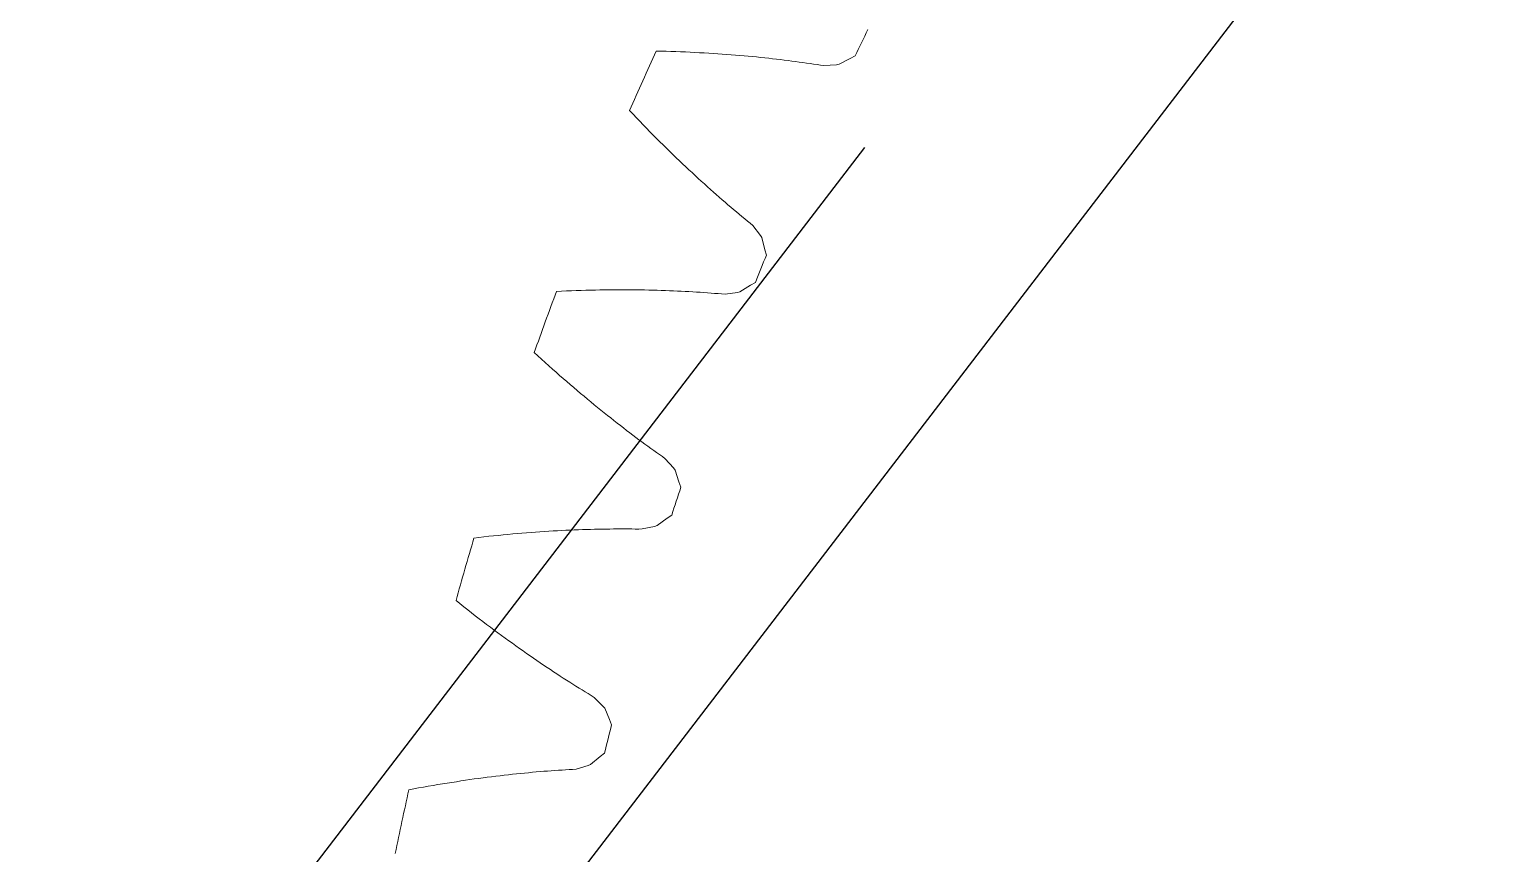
# Model space of a CAD drawing. Header units: millimetres. Extents: x 278858 to 279223, y 218711 to 219074.
# Drawn here: x 278933.68 to 278951.92, y 218984 to 218994.17 of the extents above; entities that cross this region are included whole.
import ezdxf

# ---------------------------------------------------------------- set-up
doc = ezdxf.new("R2010")
doc.units = ezdxf.units.MM
doc.header["$LTSCALE"] = 2
doc.layers.add('AM_4', color=3, linetype='Continuous', lineweight=25)
doc.layers.add('AM_9', color=251, linetype='Continuous', lineweight=15)

msp = doc.modelspace()

# ---------------------------------------------------------------- linework, layer by layer
at = {"layer": 'AM_4'}
for p, q in [((278953.383, 219000.599), (278937.555, 218979.957)), ((278943.986, 218992.712), (278928.158, 218972.07))]:
    msp.add_line(p, q, dxfattribs=at)
at = {"layer": 'AM_9'}
for p, q in [((278941.475, 218993.903), (278941.413, 218993.905)), ((278941.536, 218993.901), (278941.475, 218993.903)), ((278941.596, 218993.899), (278941.536, 218993.901)), ((278941.657, 218993.897), (278941.596, 218993.899)), ((278941.716, 218993.895), (278941.657, 218993.897)), ((278941.775, 218993.893), (278941.716, 218993.895)), ((278941.834, 218993.89), (278941.775, 218993.893)), ((278941.892, 218993.887), (278941.834, 218993.89)), ((278941.95, 218993.884), (278941.892, 218993.887)), ((278942.007, 218993.881), (278941.95, 218993.884)), ((278942.064, 218993.878), (278942.007, 218993.881)), ((278942.12, 218993.874), (278942.064, 218993.878)), ((278942.175, 218993.87), (278942.12, 218993.874)), ((278942.231, 218993.867), (278942.175, 218993.87)), ((278942.285, 218993.863), (278942.231, 218993.867)), ((278942.339, 218993.858), (278942.285, 218993.863)), ((278942.393, 218993.854), (278942.339, 218993.858)), ((278942.446, 218993.85), (278942.393, 218993.854)), ((278942.499, 218993.845), (278942.446, 218993.85)), ((278942.551, 218993.841), (278942.499, 218993.845)), ((278942.602, 218993.836), (278942.551, 218993.841)), ((278942.653, 218993.831), (278942.602, 218993.836)), ((278942.704, 218993.826), (278942.653, 218993.831)), ((278942.754, 218993.821), (278942.704, 218993.826)), ((278942.803, 218993.815), (278942.754, 218993.821)), ((278942.852, 218993.81), (278942.803, 218993.815)), ((278942.901, 218993.804), (278942.852, 218993.81)), ((278942.949, 218993.799), (278942.901, 218993.804)), ((278942.996, 218993.793), (278942.949, 218993.799)), ((278943.043, 218993.787), (278942.996, 218993.793)), ((278943.09, 218993.781), (278943.043, 218993.787)), ((278943.136, 218993.775), (278943.09, 218993.781)), ((278943.181, 218993.769), (278943.136, 218993.775)), ((278943.226, 218993.763), (278943.181, 218993.769)), ((278943.271, 218993.756), (278943.226, 218993.763)), ((278943.808, 218993.813), (278943.672, 218993.741)), ((278943.87, 218993.844), (278943.808, 218993.813)), ((278943.314, 218993.75), (278943.271, 218993.756)), ((278943.358, 218993.743), (278943.314, 218993.75)), ((278943.401, 218993.737), (278943.358, 218993.743)), ((278943.443, 218993.73), (278943.401, 218993.737)), ((278943.486, 218993.726), (278943.443, 218993.73)), ((278943.639, 218993.736), (278943.486, 218993.726)), ((278943.672, 218993.741), (278943.639, 218993.736)), ((278941.086, 218993.171), (278941.129, 218993.126)), ((278941.129, 218993.126), (278941.171, 218993.081)), ((278941.171, 218993.081), (278941.213, 218993.038)), ((278941.213, 218993.038), (278941.255, 218992.994)), ((278941.255, 218992.994), (278941.296, 218992.952)), ((278941.296, 218992.952), (278941.338, 218992.909)), ((278941.338, 218992.909), (278941.379, 218992.867)), ((278941.379, 218992.867), (278941.42, 218992.826)), ((278941.42, 218992.826), (278941.461, 218992.785)), ((278941.461, 218992.785), (278941.501, 218992.745)), ((278941.501, 218992.745), (278941.542, 218992.705)), ((278941.542, 218992.705), (278941.582, 218992.666)), ((278941.582, 218992.666), (278941.622, 218992.627)), ((278941.622, 218992.627), (278941.662, 218992.588)), ((278941.662, 218992.588), (278941.701, 218992.55)), ((278941.701, 218992.55), (278941.74, 218992.513)), ((278941.74, 218992.513), (278941.779, 218992.476)), ((278941.779, 218992.476), (278941.818, 218992.44)), ((278941.818, 218992.44), (278941.857, 218992.404)), ((278941.857, 218992.404), (278941.895, 218992.368)), ((278941.895, 218992.368), (278941.933, 218992.333)), ((278941.933, 218992.333), (278941.971, 218992.298)), ((278941.971, 218992.298), (278942.009, 218992.264)), ((278942.009, 218992.264), (278942.046, 218992.23)), ((278942.046, 218992.23), (278942.083, 218992.197)), ((278942.083, 218992.197), (278942.12, 218992.164)), ((278942.12, 218992.164), (278942.156, 218992.132)), ((278942.156, 218992.132), (278942.193, 218992.1)), ((278942.193, 218992.1), (278942.229, 218992.069)), ((278942.229, 218992.069), (278942.264, 218992.038)), ((278942.264, 218992.038), (278942.3, 218992.007)), ((278942.3, 218992.007), (278942.335, 218991.977)), ((278942.335, 218991.977), (278942.37, 218991.947)), ((278942.37, 218991.947), (278942.405, 218991.918)), ((278942.405, 218991.918), (278942.439, 218991.889)), ((278942.439, 218991.889), (278942.473, 218991.861)), ((278942.473, 218991.861), (278942.507, 218991.833)), ((278942.507, 218991.833), (278942.541, 218991.806)), ((278942.541, 218991.806), (278942.574, 218991.778)), ((278942.574, 218991.778), (278942.606, 218991.749)), ((278942.606, 218991.749), (278942.701, 218991.629)), ((278942.701, 218991.629), (278942.719, 218991.601)), ((278942.719, 218991.601), (278942.756, 218991.452)), ((278942.756, 218991.452), (278942.775, 218991.385)), ((278942.639, 218991.049), (278942.58, 218991.014)), ((278940.246, 218990.941), (278940.184, 218990.938)), ((278940.307, 218990.944), (278940.246, 218990.941)), ((278940.368, 218990.946), (278940.307, 218990.944)), ((278940.428, 218990.948), (278940.368, 218990.946)), ((278940.488, 218990.95), (278940.428, 218990.948)), ((278940.547, 218990.952), (278940.488, 218990.95)), ((278940.605, 218990.953), (278940.547, 218990.952)), ((278940.664, 218990.954), (278940.605, 218990.953)), ((278940.721, 218990.955), (278940.664, 218990.954)), ((278940.779, 218990.956), (278940.721, 218990.955)), ((278940.835, 218990.957), (278940.779, 218990.956)), ((278940.892, 218990.957), (278940.835, 218990.957)), ((278940.947, 218990.957), (278940.892, 218990.957)), ((278941.003, 218990.957), (278940.947, 218990.957)), ((278941.057, 218990.957), (278941.003, 218990.957)), ((278941.112, 218990.957), (278941.057, 218990.957)), ((278941.165, 218990.956), (278941.112, 218990.957)), ((278941.219, 218990.956), (278941.165, 218990.956)), ((278941.271, 218990.955), (278941.219, 218990.956)), ((278941.324, 218990.954), (278941.271, 218990.955)), ((278941.375, 218990.953), (278941.324, 218990.954)), ((278941.427, 218990.951), (278941.375, 218990.953)), ((278941.477, 218990.95), (278941.427, 218990.951)), ((278941.528, 218990.948), (278941.477, 218990.95)), ((278941.577, 218990.946), (278941.528, 218990.948)), ((278941.627, 218990.944), (278941.577, 218990.946)), ((278941.676, 218990.942), (278941.627, 218990.944)), ((278941.724, 218990.94), (278941.676, 218990.942)), ((278941.772, 218990.937), (278941.724, 218990.94)), ((278941.819, 218990.935), (278941.772, 218990.937)), ((278941.866, 218990.932), (278941.819, 218990.935)), ((278941.912, 218990.929), (278941.866, 218990.932)), ((278941.958, 218990.926), (278941.912, 218990.929)), ((278942.003, 218990.923), (278941.958, 218990.926)), ((278942.048, 218990.92), (278942.003, 218990.923)), ((278942.092, 218990.917), (278942.048, 218990.92)), ((278942.136, 218990.913), (278942.092, 218990.917)), ((278942.179, 218990.91), (278942.136, 218990.913)), ((278942.222, 218990.906), (278942.179, 218990.91)), ((278942.265, 218990.905), (278942.222, 218990.906)), ((278942.417, 218990.925), (278942.265, 218990.905)), ((278942.449, 218990.933), (278942.417, 218990.925)), ((278942.58, 218991.014), (278942.449, 218990.933)), ((278939.909, 218990.183), (278939.955, 218990.141)), ((278939.955, 218990.141), (278940, 218990.1)), ((278940, 218990.1), (278940.045, 218990.059)), ((278940.045, 218990.059), (278940.09, 218990.019)), ((278940.09, 218990.019), (278940.134, 218989.979)), ((278940.134, 218989.979), (278940.179, 218989.94)), ((278940.179, 218989.94), (278940.223, 218989.901)), ((278940.223, 218989.901), (278940.266, 218989.863)), ((278940.266, 218989.863), (278940.31, 218989.825)), ((278940.31, 218989.825), (278940.353, 218989.788)), ((278940.353, 218989.788), (278940.396, 218989.751)), ((278940.396, 218989.751), (278940.439, 218989.714)), ((278940.439, 218989.714), (278940.482, 218989.678)), ((278940.482, 218989.678), (278940.524, 218989.643)), ((278940.524, 218989.643), (278940.566, 218989.608)), ((278940.566, 218989.608), (278940.608, 218989.573)), ((278940.608, 218989.573), (278940.649, 218989.539)), ((278940.649, 218989.539), (278940.691, 218989.505)), ((278940.691, 218989.505), (278940.732, 218989.472)), ((278940.732, 218989.472), (278940.772, 218989.439)), ((278940.772, 218989.439), (278940.813, 218989.407)), ((278940.813, 218989.407), (278940.853, 218989.375)), ((278940.853, 218989.375), (278940.893, 218989.343)), ((278940.893, 218989.343), (278940.932, 218989.312)), ((278940.932, 218989.312), (278940.972, 218989.282)), ((278940.972, 218989.282), (278941.011, 218989.252)), ((278941.011, 218989.252), (278941.049, 218989.222)), ((278941.049, 218989.222), (278941.088, 218989.193)), ((278941.088, 218989.193), (278941.126, 218989.164)), ((278941.126, 218989.164), (278941.164, 218989.135)), ((278941.164, 218989.135), (278941.201, 218989.107)), ((278941.201, 218989.107), (278941.239, 218989.08)), ((278941.239, 218989.08), (278941.276, 218989.053)), ((278941.276, 218989.053), (278941.312, 218989.026)), ((278941.312, 218989.026), (278941.349, 218988.999)), ((278941.349, 218988.999), (278941.385, 218988.974)), ((278941.385, 218988.974), (278941.42, 218988.948)), ((278941.42, 218988.948), (278941.456, 218988.923)), ((278941.456, 218988.923), (278941.491, 218988.898)), ((278941.491, 218988.898), (278941.525, 218988.872)), ((278941.525, 218988.872), (278941.628, 218988.758)), ((278941.628, 218988.758), (278941.648, 218988.731)), ((278941.648, 218988.731), (278941.695, 218988.585)), ((278941.695, 218988.585), (278941.719, 218988.52)), ((278941.55, 218988.136), (278941.425, 218988.046)), ((278941.607, 218988.176), (278941.55, 218988.136)), ((278939.467, 218987.926), (278939.408, 218987.92)), ((278939.526, 218987.932), (278939.467, 218987.926)), ((278939.585, 218987.937), (278939.526, 218987.932)), ((278939.643, 218987.943), (278939.585, 218987.937)), ((278939.7, 218987.948), (278939.643, 218987.943)), ((278939.757, 218987.953), (278939.7, 218987.948)), ((278939.814, 218987.957), (278939.757, 218987.953)), ((278939.87, 218987.962), (278939.814, 218987.957)), ((278939.925, 218987.966), (278939.87, 218987.962)), ((278939.98, 218987.97), (278939.925, 218987.966)), ((278940.035, 218987.973), (278939.98, 218987.97)), ((278940.089, 218987.977), (278940.035, 218987.973)), ((278940.143, 218987.98), (278940.089, 218987.977)), ((278940.196, 218987.983), (278940.143, 218987.98)), ((278940.249, 218987.986), (278940.196, 218987.983)), ((278940.301, 218987.988), (278940.249, 218987.986)), ((278940.353, 218987.991), (278940.301, 218987.988)), ((278940.404, 218987.993), (278940.353, 218987.991)), ((278940.455, 218987.995), (278940.404, 218987.993)), ((278940.505, 218987.997), (278940.455, 218987.995)), ((278940.555, 218987.998), (278940.505, 218987.997)), ((278940.604, 218988), (278940.555, 218987.998)), ((278940.653, 218988.001), (278940.604, 218988)), ((278940.701, 218988.002), (278940.653, 218988.001)), ((278940.749, 218988.003), (278940.701, 218988.002)), ((278940.796, 218988.004), (278940.749, 218988.003)), ((278940.843, 218988.004), (278940.796, 218988.004)), ((278940.889, 218988.005), (278940.843, 218988.004)), ((278940.935, 218988.005), (278940.889, 218988.005)), ((278940.981, 218988.005), (278940.935, 218988.005)), ((278941.026, 218988.005), (278940.981, 218988.005)), ((278941.07, 218988.005), (278941.026, 218988.005)), ((278941.114, 218988.005), (278941.07, 218988.005)), ((278941.157, 218988.004), (278941.114, 218988.005)), ((278941.2, 218988.003), (278941.157, 218988.004)), ((278941.243, 218988.005), (278941.2, 218988.003)), ((278941.394, 218988.036), (278941.243, 218988.005)), ((278941.425, 218988.046), (278941.394, 218988.036)), ((278939.227, 218987.9), (278939.165, 218987.893)), ((278939.288, 218987.907), (278939.227, 218987.9)), ((278939.348, 218987.914), (278939.288, 218987.907)), ((278939.408, 218987.92), (278939.348, 218987.914)), ((278938.944, 218987.121), (278938.992, 218987.083)), ((278938.992, 218987.083), (278939.04, 218987.045)), ((278939.04, 218987.045), (278939.088, 218987.007)), ((278939.088, 218987.007), (278939.135, 218986.97)), ((278939.135, 218986.97), (278939.182, 218986.933)), ((278939.182, 218986.933), (278939.229, 218986.897)), ((278939.229, 218986.897), (278939.276, 218986.862)), ((278939.276, 218986.862), (278939.322, 218986.826)), ((278939.322, 218986.826), (278939.368, 218986.792)), ((278939.368, 218986.792), (278939.414, 218986.757)), ((278939.414, 218986.757), (278939.46, 218986.723)), ((278939.46, 218986.723), (278939.505, 218986.69)), ((278939.505, 218986.69), (278939.55, 218986.657)), ((278939.55, 218986.657), (278939.595, 218986.625)), ((278939.595, 218986.625), (278939.639, 218986.593)), ((278939.639, 218986.593), (278939.683, 218986.561)), ((278939.683, 218986.561), (278939.727, 218986.53)), ((278939.727, 218986.53), (278939.771, 218986.499)), ((278939.771, 218986.499), (278939.814, 218986.469)), ((278939.814, 218986.469), (278939.857, 218986.439)), ((278939.857, 218986.439), (278939.899, 218986.409)), ((278939.899, 218986.409), (278939.942, 218986.38)), ((278939.942, 218986.38), (278939.983, 218986.352)), ((278939.983, 218986.352), (278940.025, 218986.324)), ((278940.025, 218986.324), (278940.067, 218986.296)), ((278940.067, 218986.296), (278940.108, 218986.268)), ((278940.108, 218986.268), (278940.148, 218986.242)), ((278940.148, 218986.242), (278940.189, 218986.215)), ((278940.189, 218986.215), (278940.229, 218986.189)), ((278940.229, 218986.189), (278940.268, 218986.163)), ((278940.268, 218986.163), (278940.308, 218986.138)), ((278940.308, 218986.138), (278940.347, 218986.113)), ((278940.347, 218986.113), (278940.386, 218986.088)), ((278940.386, 218986.088), (278940.424, 218986.064)), ((278940.424, 218986.064), (278940.462, 218986.041)), ((278940.462, 218986.041), (278940.5, 218986.017)), ((278940.5, 218986.017), (278940.537, 218985.994)), ((278940.537, 218985.994), (278940.574, 218985.972)), ((278940.574, 218985.972), (278940.611, 218985.95)), ((278940.611, 218985.95), (278940.647, 218985.925)), ((278940.647, 218985.925), (278940.758, 218985.819)), ((278940.758, 218985.819), (278940.78, 218985.794)), ((278940.78, 218985.794), (278940.837, 218985.652)), ((278940.837, 218985.652), (278940.865, 218985.588)), ((278940.723, 218985.194), (278940.605, 218985.095)), ((278940.777, 218985.237), (278940.723, 218985.194)), ((278939.981, 218985.009), (278939.934, 218985.005)), ((278940.027, 218985.013), (278939.981, 218985.009)), ((278940.074, 218985.016), (278940.027, 218985.013)), ((278940.119, 218985.02), (278940.074, 218985.016)), ((278940.165, 218985.023), (278940.119, 218985.02)), ((278940.209, 218985.026), (278940.165, 218985.023)), ((278940.254, 218985.029), (278940.209, 218985.026)), ((278940.297, 218985.032), (278940.254, 218985.029)), ((278940.341, 218985.034), (278940.297, 218985.032)), ((278940.383, 218985.037), (278940.341, 218985.034)), ((278940.426, 218985.041), (278940.383, 218985.037)), ((278940.574, 218985.083), (278940.426, 218985.041)), ((278940.605, 218985.095), (278940.574, 218985.083)), ((278938.601, 218984.828), (278938.542, 218984.818)), ((278938.66, 218984.839), (278938.601, 218984.828)), ((278938.719, 218984.849), (278938.66, 218984.839)), ((278938.777, 218984.858), (278938.719, 218984.849)), ((278938.834, 218984.867), (278938.777, 218984.858)), ((278938.891, 218984.876), (278938.834, 218984.867)), ((278938.948, 218984.885), (278938.891, 218984.876)), ((278939.004, 218984.894), (278938.948, 218984.885)), ((278939.059, 218984.902), (278939.004, 218984.894)), ((278939.114, 218984.91), (278939.059, 218984.902)), ((278939.169, 218984.918), (278939.114, 218984.91)), ((278939.223, 218984.925), (278939.169, 218984.918)), ((278939.277, 218984.932), (278939.223, 218984.925)), ((278939.33, 218984.939), (278939.277, 218984.932)), ((278939.383, 218984.946), (278939.33, 218984.939)), ((278939.436, 218984.953), (278939.383, 218984.946)), ((278939.488, 218984.959), (278939.436, 218984.953)), ((278939.539, 218984.965), (278939.488, 218984.959)), ((278939.59, 218984.971), (278939.539, 218984.965)), ((278939.641, 218984.976), (278939.59, 218984.971)), ((278939.691, 218984.981), (278939.641, 218984.976)), ((278939.74, 218984.987), (278939.691, 218984.981)), ((278939.789, 218984.991), (278939.74, 218984.987)), ((278939.838, 218984.996), (278939.789, 218984.991)), ((278939.886, 218985.001), (278939.838, 218984.996)), ((278939.934, 218985.005), (278939.886, 218985.001)), ((278938.422, 218984.796), (278938.362, 218984.785)), ((278938.482, 218984.807), (278938.422, 218984.796)), ((278938.542, 218984.818), (278938.482, 218984.807))]:
    msp.add_line(p, q, dxfattribs=at)
for radius, start, end in [(43.75, 153.7628, 154.2372), (46, 155.4996, 156.5004), (43.75, 157.7628, 158.2372), (46, 159.4996, 160.5004), (43.75, 161.7628, 162.2372), (46, 163.4996, 164.5004), (43.75, 165.7628, 166.2372), (46, 167.4996, 168.5004)]:
    msp.add_arc((278983.271, 218974.828), radius, start, end, dxfattribs=at)

doc.saveas('drawing.dxf')
